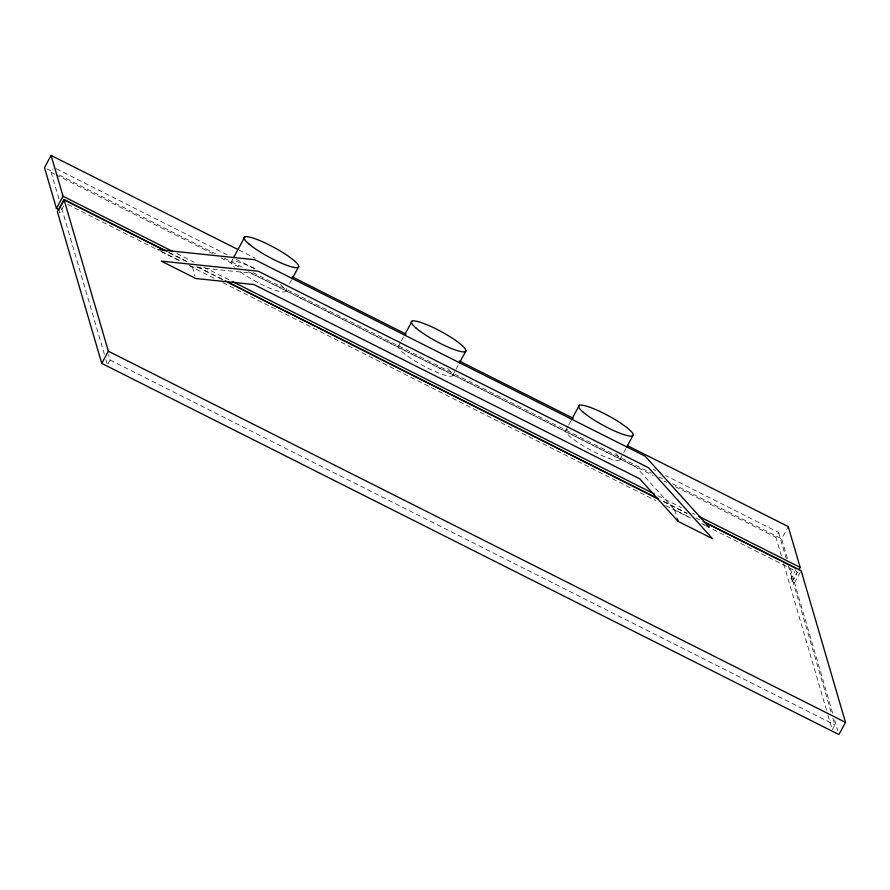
<?xml version="1.0" encoding="UTF-8"?>
<svg xmlns="http://www.w3.org/2000/svg" width="890" height="890" viewBox="0 0 890 890"><rect width="100%" height="100%" fill="white"/><g stroke="black" fill="none" stroke-linecap="round" stroke-linejoin="round"><path stroke-width="0.67" stroke-dasharray="4.45 3.34" d="M58.94 198.937L51.175 172.382L53.155 168.733M63.835 205.657L59.875 212.966L58.907 209.673M108.124 363.665L110.104 360.016L108.558 354.698M231.623 261.26L232.946 258.823M285.523 290.952L286.847 288.516M289.495 283.643L291.475 279.994M398.876 345.476L400.856 341.816M401.512 340.603L403.493 336.943M452.776 375.168L455.424 370.296M456.08 369.072L458.061 365.423M566.129 429.681L568.109 426.032M568.766 424.808L570.746 421.159M620.03 459.374L625.97 448.415M781.364 555.883L775.924 537.293L778.572 532.42L665.698 475.594M787.416 558.508L781.643 538.773L788.251 526.591M832.673 713.268L794.536 582.861L792.056 581.615L791.099 578.322L796.383 568.577M792.056 581.615L797.34 571.87L710.476 528.137M791.099 578.322L793.569 579.568L797.54 572.259M794.536 582.861L801.145 570.679M832.918 718.286L834.865 724.916L832.217 729.789L827.945 715.193M189.926 265.743L192.396 266.989L250.613 273.052L636.261 467.217L674.676 509.814L690.696 517.88M239.043 250.068L255.096 258.156M56.293 168.766L227.517 254.974M236.206 259.346L256.064 269.347A30.961 5.44 28.5 0 0 234.459 267.234M653.282 469.341L655.763 470.588M46.981 168.866L53.178 171.993M59.363 175.108L215.703 253.817M224.391 258.2L244.249 268.202M252.938 272.574L651.402 473.191M658.845 476.94L662.572 478.82M672.506 483.815L781.643 538.773M51.175 172.382L54.891 174.262M56.126 174.885L212.465 253.594M221.154 257.966L241.012 267.968M248.455 271.717L653.127 475.46M664.296 481.09L666.777 482.336M675.466 486.708L775.924 537.293M176.843 253.55L194.131 262.25M204.021 267.234L229.965 280.294M657.955 495.786L681.44 507.6M692.553 513.207L695.023 514.453M169.412 252.615L189.27 262.617M197.969 266.989L222.789 279.482M663.451 501.359L687.035 513.23M168.433 252.415L188.291 262.416M196.979 266.789L221.799 279.282M663.595 501.726L687.169 513.597M695.858 517.969L702.065 521.095M161.58 251.47L181.293 261.404M701.787 523.465L704.257 524.711M67.64 204.466L155.75 248.833M160.712 251.336L180.57 261.326M189.259 265.698L216.559 279.449M222.767 282.575L655.874 500.636M665.798 505.642L691.853 518.759M703.022 524.388L705.514 525.634M110.104 360.016L834.865 724.916M790.498 569.044L793.569 579.568M834.609 719.921L837.724 730.568M778.572 532.42L786.337 558.976M788.273 565.617L831.371 712.968M783.69 563.848L827.555 713.858M674.676 509.814L676.923 517.49M192.396 266.989L195.01 275.945M61.655 208.227L104.364 354.264M105.91 359.571L107.468 364.889M615.702 453.633A30.961 5.44 28.5 0 1 610.006 458.751A30.961 5.44 28.5 0 1 573.661 439.471A30.961 5.44 28.5 0 1 571.024 429.926M447.514 368.627A30.961 5.44 28.5 0 1 444.978 375.246A30.961 5.44 28.5 0 1 409.778 357.635A30.961 5.44 28.5 0 1 400.789 345.253M280.261 284.411A30.961 5.44 28.5 0 1 276.245 290.574A30.961 5.44 28.5 0 1 239.365 271.194"/><path stroke-width="1.33" d="M237.808 249.445L51.108 155.439L44.5 167.62L56.437 208.427L58.907 209.673M56.437 208.427L63.034 196.245L51.108 155.439M166.931 251.358L64.002 199.538L57.394 211.72L101.749 363.409L838.892 734.562L845.5 722.38L801.145 570.679L703.178 521.362M59.574 208.46L64.191 199.927L164.717 250.546M101.749 363.409L108.358 351.227L64.002 199.538M233.603 257.611L244.839 236.907M292.131 278.781L298.74 266.599M404.817 334.507L412.081 321.112M459.385 362.986L465.993 350.805M571.413 419.935L579.334 405.328M626.638 447.192L633.235 435.021M798.853 569.823L800.177 567.397L788.251 526.591L627.495 445.656M157.875 249.612L254.918 259.713L645.172 456.203L709.185 527.192L706.727 525.946M292.165 276.812L406.051 334.151M459.318 360.973L573.138 418.278M63.034 196.245L173.138 251.681M232.435 281.54L654.25 493.917M698.728 516.311L800.177 567.397M225.27 280.739L658.489 498.856M228.007 282.408L314.871 326.141M317.352 327.398L656.153 497.977M704.546 522.341L795.137 567.953M678.047 521.329L712.556 538.706L648.543 467.717L258.289 271.228L161.246 261.126L195.756 278.503L253.984 284.566L639.632 478.731L678.047 521.329L677.29 518.77M108.358 351.227L845.5 722.38M416.12 328.143A30.961 5.44 28.5 0 0 463.323 351.906A30.961 5.44 28.5 0 0 436.545 329.166A30.961 5.44 28.5 0 0 416.12 328.143M583.362 412.348A30.961 5.44 28.5 0 0 630.576 436.122A30.961 5.44 28.5 0 0 603.798 413.372A30.961 5.44 28.5 0 0 583.362 412.348M248.866 243.927A30.961 5.44 28.5 0 0 296.07 267.701A30.961 5.44 28.5 0 0 269.292 244.95A30.961 5.44 28.5 0 0 248.866 243.927"/></g></svg>
